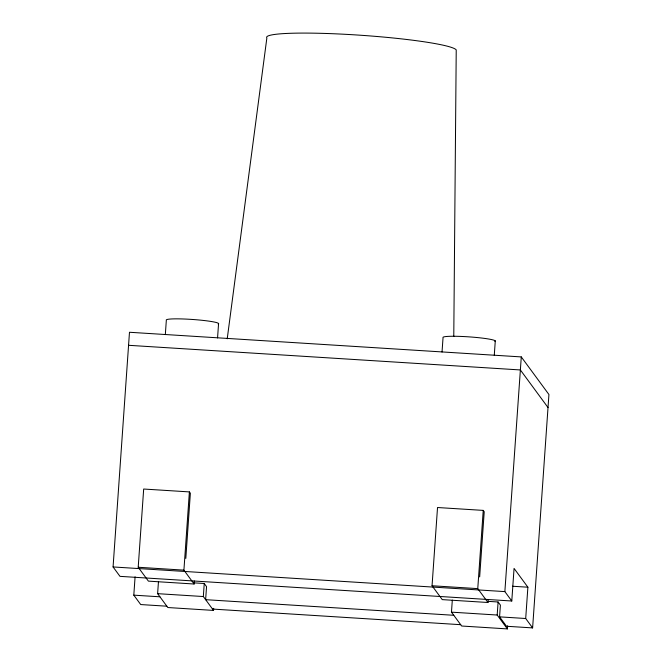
<?xml version="1.0" encoding="UTF-8"?>
<svg xmlns="http://www.w3.org/2000/svg" width="662" height="662" viewBox="0 0 662 662"><rect width="100%" height="100%" fill="white"/><g stroke="black" fill="none" stroke-linecap="round" stroke-linejoin="round"><path stroke-width="0.99" d="M453.776 336.553L456.226 49.907A95.154 8.623 4 0 0 354.857 34.863A95.154 8.623 4 0 0 266.86 37.991L227.223 338.803M532.612 627.907L525.702 618.507L527.887 587.211L514.06 568.41L511.784 601.005L119.979 576.354L113.07 566.953L129.479 332.266L521.284 356.917L548.93 394.519L532.612 627.907L506.488 626.26L499.578 616.86L500.398 605.126L498.097 601.99L487.935 601.353M166.841 606.202L140.716 604.555L133.807 595.155L135.089 576.817M194.322 580.996L194.115 584.008L148.404 581.128L138.209 567.26L143.679 489.028L189.39 491.907L190.366 493.24L185.807 558.438M165.326 334.616L166.336 320.209A26.248 2.375 4 0 1 194.04 319.58A26.248 2.375 4 0 1 218.162 324.082M213.677 608.353L213.528 610.414L167.825 607.534L157.622 593.665L158.466 581.625M194.115 584.008L183.912 570.139L189.39 491.907M217.566 337.901L218.576 323.495M213.528 610.414L203.333 596.536L204.244 583.503L194.09 582.866M442.034 352.027L443.043 337.62A26.248 2.375 4 0 1 470.74 336.991A26.248 2.375 4 0 1 494.87 341.493M488.175 599.491L487.968 602.494L442.257 599.623L432.054 585.754L437.524 507.522L483.235 510.394L484.22 511.734L479.66 576.925M507.597 625.813L507.382 628.9L461.671 626.02L451.476 612.151L452.312 600.12M487.968 602.494L477.765 588.626L483.235 510.394M494.274 355.312L495.284 340.905M507.382 628.9L497.187 615.031L498.097 601.99M511.784 601.005L504.866 591.605L521.284 356.917M128.569 345.299L520.373 369.95L548.02 407.552M512.421 586.234L527.887 587.211M138.209 567.26L183.912 570.139M432.054 585.754L477.765 588.626M113.07 566.953L504.866 591.605M157.622 593.665L203.333 596.536M451.476 612.151L497.187 615.031M499.578 616.86L525.702 618.507M133.807 595.155L159.923 596.801M453.776 615.288L205.634 599.673L206.544 586.64L204.244 583.503M212.552 609.073L460.694 624.688"/></g></svg>
